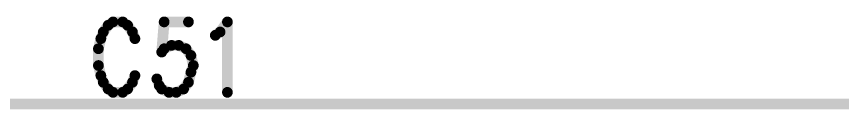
# Model space of a CAD drawing. Extents: x 100 to 144.1, y 92.5 to 144.1.
# Drawn here: x 120.64 to 128.35, y 99.95 to 100.82 of the extents above; entities that cross this region are included whole.
import ezdxf

# ---------------------------------------------------------------- set-up
doc = ezdxf.new("R2010")
doc.units = 0
doc.layers.get('0').update_dxf_attribs({"linetype": 'CONTINUOUS'})
doc.layers.add('MASK-TOP_PHO', color=1, linetype='CONTINUOUS')
doc.layers.add('SILK-TOP_PHO', color=5, linetype='CONTINUOUS')

# ---------------------------------------------------------------- blocks, each defined once
blk = doc.blocks.new('ROUND_1')
at = {"const_width": 0.050038}
blk.add_lwpolyline([(-0.025018, 0, 1), (0.025018, 0, 1)], format="xyb", close=True, dxfattribs=at)

msp = doc.modelspace()

# ---------------------------------------------------------------- linework, layer by layer
at = {"layer": 'MASK-TOP_PHO', "const_width": 0.100076}
msp.add_lwpolyline([(100.000054, 100.000054), (143.999966, 100.000054)], dxfattribs=at)
at = {"layer": 'SILK-TOP_PHO', "const_width": 0.100076}
for points in [[(121.538746, 100.76561), (121.49328, 100.734368)], [(121.629424, 100.76561), (121.538746, 100.76561)], [(121.67489, 100.734368), (121.629424, 100.76561)], [(122.016012, 100.76561), (121.993152, 100.484432)], [(122.243088, 100.76561), (122.016012, 100.76561)], [(122.538744, 100.671884), (122.606816, 100.76561)], [(122.606816, 100.76561), (122.606816, 100.109274)], [(121.49328, 100.734368), (121.447814, 100.671884)], [(121.720356, 100.671884), (121.67489, 100.734368)], [(121.424954, 100.6094), (121.402348, 100.515674)], [(121.447814, 100.671884), (121.424954, 100.6094)], [(121.743216, 100.6094), (121.720356, 100.671884)], [(122.493278, 100.640642), (122.538744, 100.671884)], [(122.016012, 100.515674), (122.084084, 100.546916)], [(122.084084, 100.546916), (122.152156, 100.546916)], [(122.152156, 100.546916), (122.220482, 100.515674)], [(121.402348, 100.515674), (121.402348, 100.359464)], [(121.993152, 100.484432), (122.016012, 100.515674)], [(122.220482, 100.515674), (122.265948, 100.45319)], [(122.265948, 100.45319), (122.288554, 100.359464)], [(121.402348, 100.359464), (121.424954, 100.265738)], [(122.265948, 100.29698), (122.243088, 100.203)], [(122.288554, 100.359464), (122.265948, 100.29698)], [(121.424954, 100.265738), (121.447814, 100.203)], [(121.720356, 100.203), (121.743216, 100.265738)], [(121.970546, 100.171758), (121.947686, 100.234496)], [(121.447814, 100.203), (121.49328, 100.140516)], [(121.49328, 100.140516), (121.538746, 100.109274)], [(121.629424, 100.109274), (121.67489, 100.140516)], [(121.67489, 100.140516), (121.720356, 100.203)], [(121.993152, 100.140516), (121.970546, 100.171758)], [(122.061478, 100.109274), (121.993152, 100.140516)], [(122.197622, 100.140516), (122.12955, 100.109274)], [(122.243088, 100.203), (122.197622, 100.140516)], [(121.538746, 100.109274), (121.629424, 100.109274)], [(122.12955, 100.109274), (122.061478, 100.109274)], [(100.000054, 100.000054), (143.999966, 100.000054)]]:
    msp.add_lwpolyline(points, dxfattribs=at)

# ---------------------------------------------------------------- block references
at = {"layer": 'SILK-TOP_PHO'}
for p in [(121.538746, 100.76561), (121.629424, 100.76561), (122.016012, 100.76561), (122.243088, 100.76561), (122.606816, 100.76561), (121.49328, 100.734368), (121.67489, 100.734368), (121.424954, 100.6094), (121.447814, 100.671884), (121.720356, 100.671884), (121.743216, 100.6094), (122.493278, 100.640642), (122.538744, 100.671884), (122.084084, 100.546916), (122.152156, 100.546916), (121.402348, 100.515674), (121.993152, 100.484432), (122.016012, 100.515674), (122.220482, 100.515674), (122.265948, 100.45319), (121.402348, 100.359464), (122.265948, 100.29698), (122.288554, 100.359464), (121.424954, 100.265738), (121.743216, 100.265738), (121.947686, 100.234496), (121.447814, 100.203), (121.49328, 100.140516), (121.67489, 100.140516), (121.720356, 100.203), (121.970546, 100.171758), (121.993152, 100.140516), (122.197622, 100.140516), (122.243088, 100.203), (121.538746, 100.109274), (121.629424, 100.109274), (122.061478, 100.109274), (122.12955, 100.109274), (122.606816, 100.109274)]:
    msp.add_blockref('ROUND_1', p, dxfattribs=at)

doc.saveas('drawing.dxf')
